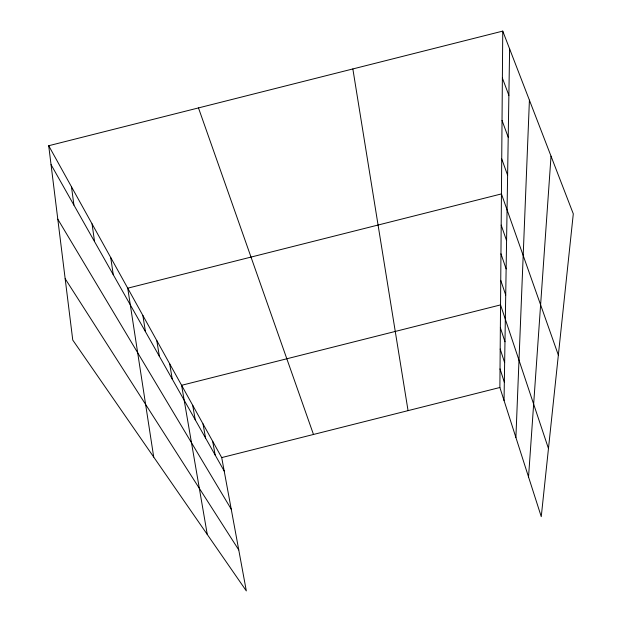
<?xml version="1.0" encoding="UTF-8"?>
<svg xmlns="http://www.w3.org/2000/svg" width="622" height="622" viewBox="0 0 622 622"><rect width="100%" height="100%" fill="white"/><g stroke="black" fill="none" stroke-linecap="round" stroke-linejoin="round"><path stroke-width="0.93" d="M502.755 31.1L573.297 213.844L541.257 516.641L499.878 387.498L502.755 31.1L48.703 145.727L72.758 340.063L246.32 590.9L221.712 457.59L48.703 145.727M504.045 400.506L509.612 48.866M515.895 437.491L529.415 100.165M528.544 476.957L551.03 156.161M221.712 457.59L499.878 387.498M65.17 278.726L238.755 549.934M57.799 219.177L231.236 509.193M51.043 164.62L224.192 471.009M502.374 78.038L508.874 95.329M502.032 120.419L508.213 137.244M501.721 158.867L507.614 175.241M558.354 355.1L501.441 193.916L127.735 288.18L153.712 457.061M198.48 107.917L313.48 434.467M501.184 225.094L506.572 240.605M500.959 253.799L506.129 268.906M500.741 280.32L505.717 295.046M548.464 448.54L500.547 304.904L181.608 385.298L207.274 534.477M500.36 327.74L504.971 341.735M500.189 349.02L504.644 362.665M500.026 368.893L504.333 382.211M212.677 441.301L215.181 455.071M203.029 423.909L205.555 438.036M192.703 405.287L195.246 419.788M169.682 363.792L172.255 379.109M156.798 340.576L159.38 356.328M352.853 68.941L408.055 410.637M142.866 315.455L145.447 331.666M110.716 257.516L113.258 274.714M92.056 223.866L94.552 241.616M71.483 186.794L73.917 205.097"/></g></svg>
